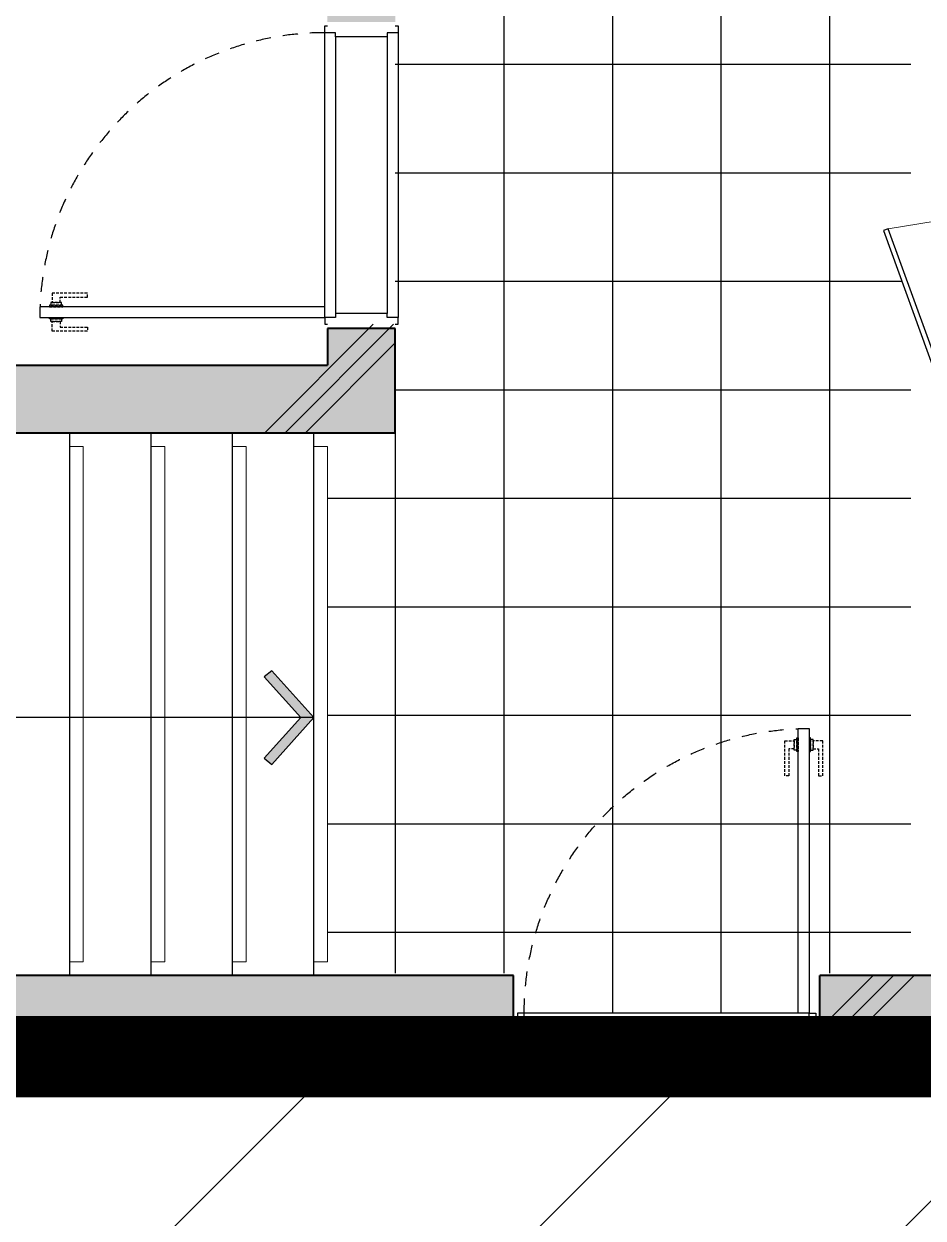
# Model space of a CAD drawing. Header units: millimetres. Extents: x 4739419 to 5837985, y 2291271 to 3446271.
# Drawn here: x 4923943 to 4927257, y 2413396 to 2417799 of the extents above; entities that cross this region are included whole.
import ezdxf

# ---------------------------------------------------------------- set-up
doc = ezdxf.new("R2010")
doc.units = ezdxf.units.MM
doc.linetypes.add('XR-평면도$0$DASHEDX2', pattern=[1.5, 1, -0.5])
doc.linetypes.add('XR-평면도$0$HID', pattern=[2, 1.1, -0.9])
doc.layers.get('0').update_dxf_attribs({"color": 255})
for name, color, linetype in [('HEB-Angle joint', 1, 'Continuous'), ('HEB-Area(PC Topping)', 3, 'Continuous'), ('XR-평면도$0$A-CONC-SOLD', 9, 'Continuous'), ('XR-평면도$0$A-ELEV-PATT', 9, 'Continuous')]:
    doc.layers.add(name, color=color, linetype=linetype)
for name, color, linetype, lineweight in [('XR-평면도$0$A-CONC-LIN1', 9, 'Continuous', 40), ('XR-평면도$0$A-DWXM-DOOR', 9, 'Continuous', 25), ('XR-평면도$0$A-DWXM-ELEV', 9, 'Continuous', 18), ('XR-평면도$0$A-ELEV-LIN3', 9, 'Continuous', 18), ('XR-평면도$0$A-SSXM-STAIR', 9, 'Continuous', 25), ('XR-평면도$0$A-XXXX-HATC', 9, 'Continuous', 18), ('XR-평면도$0$A-XXXX-SYMB', 9, 'Continuous', 25)]:
    doc.layers.add(name, color=color, linetype=linetype, lineweight=lineweight)

# ---------------------------------------------------------------- blocks, each defined once
blk = doc.blocks.new('XR-평면도$0$도어250(1100)')
at = {"layer": 'XR-평면도$0$A-DWXM-DOOR', "color": 9, "linetype": 'XR-평면도$0$DASHEDX2', "ltscale": 10}
for points in [[(20, 965), (20, 1015), (25, 1015), (25, 965)], [(70, 965), (70, 1015), (65, 1015), (65, 965)], [(-25, 1005), (10, 1005), (10, 975), (-10, 975), (-10, 875), (-25, 875)], [(20, 1010), (20, 970), (10, 970), (10, 1010)], [(70, 1010), (70, 970), (80, 970), (80, 1010)], [(115, 1005), (80, 1005), (80, 975), (100, 975), (100, 875), (115, 875)]]:
    blk.add_lwpolyline(points, close=True, dxfattribs=at)
at = {"layer": 'XR-평면도$0$A-DWXM-DOOR'}
blk.add_lwpolyline([(65, 0), (65, 1050), (25, 1050), (25, 0)], close=True, dxfattribs=at)
at = {"layer": 'XR-평면도$0$A-DWXM-DOOR', "color": 0}
for points in [[(0, -260), (0, -270), (25, -270), (25, -230), (40, -230), (40, -40), (25, -40), (25, 0), (0, 0), (0, -10)], [(1100, -260), (1100, -270), (1075, -270), (1075, -230), (1060, -230), (1060, -40), (1075, -40), (1075, 0), (1100, 0), (1100, -10)]]:
    blk.add_lwpolyline(points, dxfattribs=at)
at = {"layer": 'XR-평면도$0$A-DWXM-DOOR', "color": 9}
for points in [[(25, 0), (1075, 0)], [(1060, -40), (40, -40)], [(1060, -230), (40, -230)], [(1075, -270), (25, -270)]]:
    blk.add_lwpolyline(points, dxfattribs=at)
at = {"layer": 'XR-평면도$0$A-DWXM-DOOR', "color": 1, "linetype": 'XR-평면도$0$HID', "ltscale": 50}
blk.add_arc((25, 0), 1050, 0, 90, dxfattribs=at)
blk = doc.blocks.new('XR-평면도$0$ARROW')
blk.add_lwpolyline([(-0.002, 0.87), (0.738, 0), (-0.002, -0.87), (0.15, -1), (1, 0), (0.15, 1)], close=True)
for points in [[(-0.002, 0.87), (0.15, 1), (0.738, 0), (1, 0)], [(0.738, 0), (1, 0), (-0.002, -0.87), (0.15, -1)]]:
    blk.add_solid(points)
blk = doc.blocks.new('XR-평면도$0$점검용도어250(210707)')
at = {"layer": 'XR-평면도$0$A-DWXM-DOOR'}
blk.add_lwpolyline([(-273.7, 252.6), (252.6, 444.1), (246.2, 461.5), (-280, 270)], close=True, dxfattribs=at)
for points in [[(-300, 270), (-280, 270), (-280, 251.5), (-265, 251.5), (-265, 0), (-300, 0), (-300, 270)], [(300, 270), (280, 270), (280, 251.5), (265, 251.5), (265, 0), (300, 0), (300, 270)]]:
    blk.add_lwpolyline(points, dxfattribs=at)
at = {"layer": 'XR-평면도$0$A-DWXM-ELEV'}
for p, q in [((252.6, 444.1), (280, 270)), ((280, 270), (-280, 270)), ((-265, 251.5), (265, 251.5)), ((-265, 0), (265, 0))]:
    blk.add_line(p, q, dxfattribs=at)
blk = doc.blocks.new('XR-평면도$0$CORE_02_05_B2 3F에서8F (230330)')
at = {"layer": 'XR-평면도$0$A-CONC-SOLD'}
h = blk.add_hatch(dxfattribs=at)
h.set_pattern_fill('CONC', color=256, scale=100)
h.set_pattern_definition([(45, (-237243, -745220.6), (-2121.32, 2121.32), []), (45, (-237243, -745145.6), (-2121.32, 2121.32), []), (45, (-237243, -745070.6), (-2121.32, 2121.32), [])])
h.paths.add_polyline_path([(9500, 12000), (9500, 11800), (9900, 11800), (9900, 12400), (5800, 12400), (5800, 12000)], flags=17)
h.paths.add_polyline_path([(2250, 3450), (2250, 6825), (1900, 6825), (1900, 6575), (2000, 6575), (2000, 3450), (400, 3450), (400, 6575), (1285, 6575), (1285, 6825), (400, 6825), (400, 8250), (775, 8250), (775, 8500), (400, 8500), (400, 12000), (1900, 12000), (1900, 8500), (1375, 8500), (1375, 8250), (4250, 8250), (4250, 9200), (4000, 9200), (4000, 8500), (2150, 8500), (2150, 12000), (4000, 12000), (4000, 9800), (4250, 9800), (4250, 12000), (4700, 12000), (4700, 12400), (0, 12400), (0, 0), (9900, 0), (9900, 10685), (9500, 10685), (9500, 10000), (6250, 10000), (6250, 9600), (6500, 9600), (6500, 9750), (9500, 9750), (9500, 7250), (7700, 7250), (7700, 7000), (9500, 7000), (9500, 400), (6500, 400), (6500, 7000), (6600, 7000), (6600, 7250), (6500, 7250), (6500, 8500), (6250, 8500), (6250, 3450), (5800, 3450), (5800, 3200), (6250, 3200), (6250, 400), (3500, 400), (3500, 1400), (3250, 1400), (3250, 400), (400, 400), (400, 3200), (3250, 3200), (3250, 2700), (3500, 2700), (3500, 3200), (4700, 3200), (4700, 3450)])
at = {"layer": 'XR-평면도$0$A-XXXX-HATC'}
h = blk.add_hatch(color=253, dxfattribs=at)
h.dxf.hatch_style = 1
h.paths.add_polyline_path([(0, 12400), (0, 0), (9900, 0), (9900, 10685), (9500, 10685), (9500, 10000), (6250, 10000), (6250, 9615), (6500, 9615), (6500, 9750), (9500, 9750), (9500, 7250), (7715, 7250), (7715, 7000), (9500, 7000), (9500, 400), (6500, 400), (6500, 7000), (6585, 7000), (6585, 7250), (6500, 7250), (6500, 8485), (6250, 8485), (6250, 3450), (5815, 3450), (5815, 3200), (6250, 3200), (6250, 400), (3500, 400), (3500, 1200), (3250, 1200), (3250, 400), (400, 400), (400, 3200), (3250, 3200), (3250, 2500), (3500, 2500), (3500, 3200), (4685, 3200), (4685, 3450), (400, 3450), (400, 6575), (1285, 6575), (1285, 6825), (400, 6825), (400, 8250), (760, 8250), (760, 8500), (400, 8500), (400, 12000), (1900, 12000), (1900, 8500), (1390, 8500), (1390, 8250), (4250, 8250), (4250, 9185), (4000, 9185), (4000, 8500), (2150, 8500), (2150, 12000), (4000, 12000), (4000, 9815), (4250, 9815), (4250, 12000), (4685, 12000), (4685, 12400)])
h.paths.add_polyline_path([(5815, 12400), (5815, 12000), (9500, 12000), (9500, 11815), (9900, 11815), (9900, 12400)])
h.paths.add_polyline_path([(2250, 3450), (2250, 6825), (1915, 6825), (1915, 6575), (2000, 6575), (2000, 3450)])
at = {"layer": 'XR-평면도$0$A-CONC-LIN1'}
for p, q in [((4685, 12400), (4685, 12000)), ((5815, 12400), (5815, 12000)), ((6250, 9615), (6500, 9615))]:
    blk.add_line(p, q, dxfattribs=at)
for points in [[(9900, 10685), (9900, 0), (0, 0), (0, 12400), (4685, 12400)], [(5815, 12400), (9900, 12400), (9900, 11815)], [(4250, 12000), (4685, 12000)], [(5815, 12000), (9500, 12000)], [(9500, 10685), (9500, 10000), (6250, 10000), (6250, 9615)], [(9500, 7250), (9500, 9750), (6500, 9750)], [(6500, 9615), (6500, 9750)]]:
    blk.add_lwpolyline(points, dxfattribs=at)
at = {"layer": 'XR-평면도$0$A-ELEV-LIN3'}
for points in [[(6550, 11950), (6500, 11950), (6500, 10050), (6550, 10050)], [(6850, 11950), (6800, 11950), (6800, 10050), (6850, 10050)], [(7150, 11950), (7100, 11950), (7100, 10050), (7150, 10050)], [(7450, 11950), (7400, 11950), (7400, 10050), (7450, 10050)]]:
    blk.add_lwpolyline(points, dxfattribs=at)
at = {"layer": 'XR-평면도$0$A-SSXM-STAIR'}
for points in [[(6550, 12000), (6550, 10000)], [(6850, 12000), (6850, 10000)], [(7150, 12000), (7150, 10000)], [(7450, 12000), (7450, 10000)]]:
    blk.add_lwpolyline(points, dxfattribs=at)
at = {"layer": 'XR-평면도$0$A-XXXX-SYMB'}
blk.add_lwpolyline([(6550, 11050), (8050, 11050)], dxfattribs=at)
at = {"xscale": -1, "rotation": 180}
blk.add_blockref('XR-평면도$0$도어250(1100)', (4700, 12140), dxfattribs=at)
at = {"rotation": 270}
for name, p in [('XR-평면도$0$점검용도어250(210707)', (3990, 9500)), ('XR-평면도$0$도어250(1100)', (6510, 9600))]:
    blk.add_blockref(name, p, dxfattribs=at)
at = {"layer": 'XR-평면도$0$A-XXXX-SYMB', "xscale": 183.0041772266851, "yscale": 172.3206394866576, "zscale": 183.0041772266851, "rotation": 180}
blk.add_blockref('XR-평면도$0$ARROW', (6733, 11050), dxfattribs=at)

msp = doc.modelspace()

# ---------------------------------------------------------------- hatches: boundary and pattern name
at = {"layer": 'HEB-Area(PC Topping)'}
h = msp.add_hatch(dxfattribs=at)
h.set_pattern_fill('ANSI31', color=256, scale=300)
h.set_pattern_definition([(45, (152467.4, -0.001), (-673.51921, 673.51921), [])])
h.paths.add_polyline_path([(4865461.8, 2413991.2), (4865511.8, 2394416.6), (4898114.5, 2394416.6), (4898114.5, 2377621.7), (4911154.5, 2377621.7), (4911154.5, 2394421.7), (4943111.8, 2394421.7), (4943111.8, 2413991.2), (4905611.8, 2413991.2), (4905611.8, 2410391.2), (4903611.8, 2410391.2), (4903611.8, 2413991.2)])

# ---------------------------------------------------------------- linework, layer by layer
at = {"layer": 'HEB-Angle joint', "const_width": 300}
msp.add_lwpolyline([(4903611.8, 2413991.2), (4865461.8, 2413991.2), (4865511.8, 2394416.6), (4898114.5, 2394416.6), (4898114.5, 2377621.7), (4911154.5, 2377621.7), (4911154.5, 2394421.7), (4943111.8, 2394421.7), (4943111.8, 2413991.2), (4905611.8, 2413991.2), (4905611.8, 2410391.2), (4903611.8, 2410391.2), (4903611.8, 2413991.2)], dxfattribs=at)
at = {"layer": 'HEB-Area(PC Topping)'}
msp.add_lwpolyline([(4877661.8, 2413391.2), (4903611.8, 2413391.2), (4903611.8, 2410391.2), (4905611.8, 2410391.2), (4905611.8, 2413391.2), (4921661.8, 2413391.2), (4921661.8, 2413891.2), (4931561.8, 2413891.2), (4931561.8, 2413391.2), (4958611.8, 2413391.2), (4958611.8, 2410391.2), (4960611.8, 2410391.2), (4960611.8, 2413391.2), (4987661.8, 2413391.2), (4987661.8, 2413891.2), (4998711.8, 2413891.2), (4998711.8, 2346691.2), (4993711.8, 2346691.2), (4993711.8, 2336391.2), (4993711.8, 2335791.2), (4870511.8, 2335791.2)], dxfattribs=at)
at = {"layer": 'XR-평면도$0$A-ELEV-PATT'}
for p, q in [((4926111.8, 2422831.2), (4926111.8, 2414151.2)), ((4926111.8, 2422831.2), (4926111.8, 2414151.2)), ((4926111.8, 2422831.2), (4926111.8, 2414151.2)), ((4926511.8, 2422831.2), (4926511.8, 2414151.2)), ((4926511.8, 2422831.2), (4926511.8, 2414151.2)), ((4926511.8, 2422831.2), (4926511.8, 2414151.2)), ((4925711.8, 2422741.2), (4925711.8, 2414298.9)), ((4925711.8, 2422741.2), (4925711.8, 2414298.9)), ((4925711.8, 2422741.2), (4925711.8, 2414298.9)), ((4926911.8, 2422741.2), (4926911.8, 2414298.9)), ((4926911.8, 2422741.2), (4926911.8, 2414298.9)), ((4926911.8, 2422741.2), (4926911.8, 2414298.9)), ((4927211.8, 2417648.9), (4925311.8, 2417648.9)), ((4927211.8, 2417648.9), (4925311.8, 2417648.9)), ((4927211.8, 2417648.9), (4925311.8, 2417648.9)), ((4927211.8, 2417248.9), (4925311.8, 2417248.9)), ((4927211.8, 2417248.9), (4925311.8, 2417248.9)), ((4927211.8, 2417248.9), (4925311.8, 2417248.9)), ((4927178.9, 2416848.9), (4925311.8, 2416848.9)), ((4927178.9, 2416848.9), (4925311.8, 2416848.9)), ((4927178.9, 2416848.9), (4925311.8, 2416848.9)), ((4927211.8, 2416448.9), (4925311.8, 2416448.9)), ((4927211.8, 2416448.9), (4925311.8, 2416448.9)), ((4927211.8, 2416448.9), (4925311.8, 2416448.9)), ((4925311.8, 2416298.9), (4925311.8, 2414298.9)), ((4925311.8, 2416298.9), (4925311.8, 2414298.9)), ((4925311.8, 2416298.9), (4925311.8, 2414298.9)), ((4927211.8, 2416048.9), (4925061.8, 2416048.9)), ((4927211.8, 2416048.9), (4925061.8, 2416048.9)), ((4927211.8, 2416048.9), (4925061.8, 2416048.9)), ((4927211.8, 2415648.9), (4925061.8, 2415648.9)), ((4927211.8, 2415648.9), (4925061.8, 2415648.9)), ((4927211.8, 2415648.9), (4925061.8, 2415648.9)), ((4927211.8, 2415248.9), (4925061.8, 2415248.9)), ((4927211.8, 2415248.9), (4925061.8, 2415248.9)), ((4927211.8, 2415248.9), (4925061.8, 2415248.9)), ((4927211.8, 2414848.9), (4925061.8, 2414848.9)), ((4927211.8, 2414848.9), (4925061.8, 2414848.9)), ((4927211.8, 2414848.9), (4925061.8, 2414848.9)), ((4927211.8, 2414448.9), (4925061.8, 2414448.9)), ((4927211.8, 2414448.9), (4925061.8, 2414448.9)), ((4927211.8, 2414448.9), (4925061.8, 2414448.9))]:
    msp.add_line(p, q, dxfattribs=at)

# ---------------------------------------------------------------- block references
at = {"rotation": 180}
msp.add_blockref('XR-평면도$0$CORE_02_05_B2 3F에서8F (230330)', (4931561.8, 2426291.2), dxfattribs=at)
msp.add_blockref('XR-평면도$0$CORE_02_05_B2 3F에서8F (230330)', (4931561.8, 2426291.2), dxfattribs=at)
msp.add_blockref('XR-평면도$0$CORE_02_05_B2 3F에서8F (230330)', (4931561.8, 2426291.2), dxfattribs=at)

doc.saveas('drawing.dxf')
